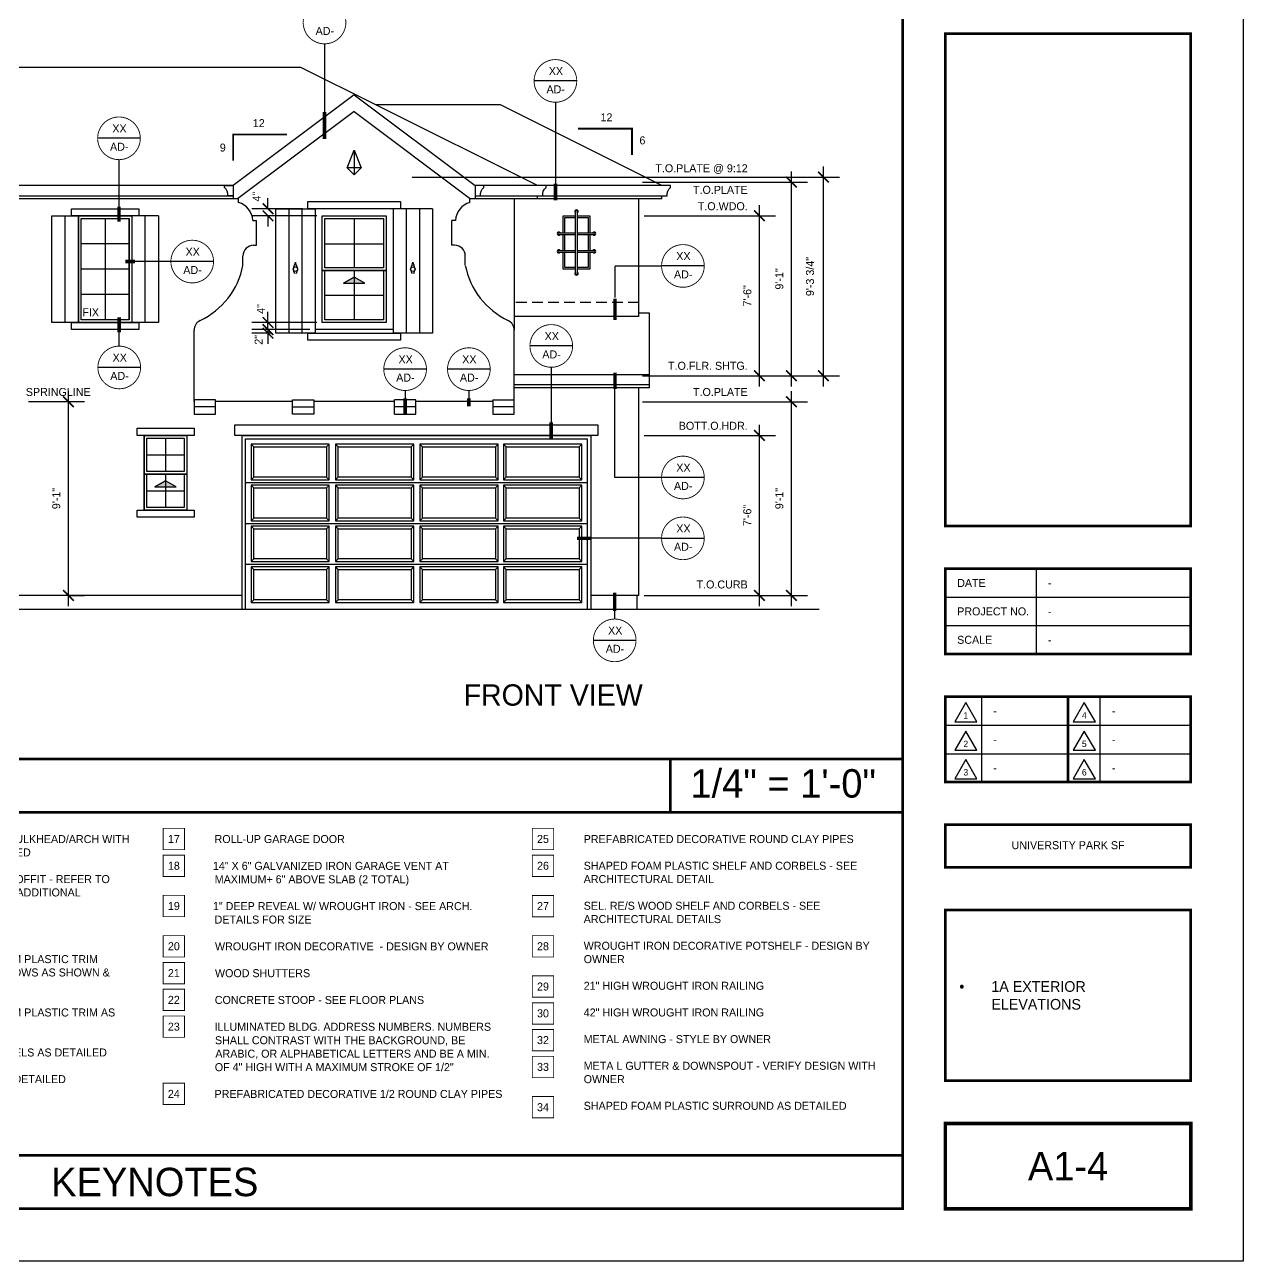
# Model space of a CAD drawing. Extents: x -1728 to 0, y -1152 to 0.
# Drawn here: x -685 to 0, y -1152 to -457 of the extents above; entities that cross this region are included whole.
import ezdxf
from ezdxf.enums import TextEntityAlignment as Align

# ---------------------------------------------------------------- set-up
doc = ezdxf.new("R2010")
doc.units = 0
doc.header["$LTSCALE"] = 48
doc.header["$MEASUREMENT"] = 0
doc.header["$PDMODE"] = 3
doc.header["$PDSIZE"] = -2
doc.linetypes.add('HIDDEN2', pattern=[0.1875, 0.125, -0.0625])
doc.layers.get('0').update_dxf_attribs({"linetype": 'CONTINUOUS'})
doc.layers.get('DEFPOINTS').update_dxf_attribs({"linetype": 'CONTINUOUS'})
for name, color, linetype in [('1EL-1', 1, 'CONTINUOUS'), ('1EL-3', 3, 'CONTINUOUS'), ('1EL-7', 7, 'CONTINUOUS'), ('A-DIMS', 3, 'CONTINUOUS'), ('A-ELEVATION', 7, 'CONTINUOUS'), ('A-EXT ELEV', 7, 'CONTINUOUS'), ('A-EXT ELEV CORBELS', 3, 'CONTINUOUS'), ('A-EXT ELEV DR-WDO', 240, 'CONTINUOUS'), ('A-EXT ELEV SHUTTERS', 42, 'CONTINUOUS'), ('A-EXT ELEV TRIM', 42, 'CONTINUOUS'), ('A-SYM-TEXT', 3, 'CONTINUOUS'), ('A-SYMTEXT', 2, 'CONTINUOUS'), ('A-TEXT', 3, 'CONTINUOUS'), ('TB-text', 3, 'CONTINUOUS')]:
    doc.layers.add(name, color=color, linetype=linetype)
doc.layers.add('24X36TB', color=7, linetype='CONTINUOUS', lineweight=30)
doc.styles.get("Standard").update_dxf_attribs({"font": 'ERASMD.TTF', "height": 4.5})
doc.dimstyles.new('ARCHITECTURE', dxfattribs={"dimscale": 48, "dimtxt": 0.18, "dimasz": 0.125, "dimexe": 0.1875, "dimexo": 0.0625, "dimgap": 0.09375, "dimtad": 1, "dimdec": 4, "dimzin": 3, "dimdsep": 46, "dimlunit": 4, "dimtxsty": 'Standard', "dimblk1": 'ARCHTICK', "dimblk2": 'ARCHTICK', "dimsah": 1, "dimcen": 0.09375, "dimdle": 0.125, "dimclrd": 1, "dimclre": 1, "dimclrt": 3, "dimadec": 0, "dimazin": 0, "dimtfac": 1, "dimtdec": 4, "dimtofl": 0, "dimtmove": 2, "dimatfit": 3, "dimldrblk": 'ARCHTICK', "dimfxl": 1, "dimfrac": 2, "dimtolj": 1, "dimtzin": 0, "dimarcsym": 0})

# ---------------------------------------------------------------- blocks, each defined once
blk = doc.blocks.new('01PSRV01')
at = {"color": 0, "linetype": 'ByBlock'}
blk.add_lwpolyline([(0, 0.5), (-0.433, -0.25), (0.433, -0.25)], close=True, dxfattribs=at)
blk.add_attdef('NUMBER', text='', height=0.25, dxfattribs=at).set_placement((0, 0), align=Align.MIDDLE)
blk = doc.blocks.new('A$C06A91398')
at = {"layer": '24X36TB'}
for p, q in [((495.62, 322.64), (495.62, 274.64)), ((444.62, 306.64), (582.62, 306.64)), ((444.62, 290.64), (582.62, 290.64)), ((444.62, 274.64), (582.62, 274.64)), ((464.92, 250.64), (464.92, 202.64)), ((531.53, 250.64), (531.53, 202.64)), ((444.62, 234.64), (582.62, 234.64)), ((444.62, 218.64), (582.62, 218.64))]:
    blk.add_line(p, q, dxfattribs=at)
blk.add_lwpolyline([(-1115.88, 1085.14), (612.12, 1085.14), (612.12, -66.86), (-1115.88, -66.86)], close=True, dxfattribs=at)
for points, const_width in [([(420.62, -37.36), (420.62, 1055.64), (-1055.88, 1055.64), (-1055.88, -37.36)], 1.5), ([(444.62, 346.64), (444.62, 623.52), (582.62, 623.52), (582.62, 346.64)], 1.5), ([(444.62, 274.64), (444.62, 322.64), (582.62, 322.64), (582.62, 274.64)], 1.5), ([(444.62, 202.64), (444.62, 250.64), (582.62, 250.64), (582.62, 202.64)], 1.5), ([(444.62, 178.64), (582.62, 178.64), (582.62, 154.64), (444.62, 154.64)], 1.5), ([(444.62, 34.64), (444.62, 130.64), (582.62, 130.64), (582.62, 34.64)], 1.5), ([(444.62, 10.64), (582.62, 10.64), (582.62, -37.36), (444.62, -37.36)], 2)]:
    blk.add_lwpolyline(points, close=True, dxfattribs=dict(at, const_width=const_width))
at = {"layer": '24X36TB', "const_width": 1.5}
blk.add_lwpolyline([(513.62, 250.64), (513.62, 202.64)], dxfattribs=at)
at = {"layer": 'TB-text', "xscale": 14.40000000000146, "yscale": 14.39999999999418, "zscale": 14.4}
for p, values in [((456.11, 240.17), {'NUMBER': '1'}), ((522.72, 240.17), {'NUMBER': '4'}), ((456.11, 224.17), {'NUMBER': '2'}), ((522.72, 224.17), {'NUMBER': '5'}), ((456.11, 208.17), {'NUMBER': '3'}), ((522.72, 208.17), {'NUMBER': '6'})]:
    blk.add_blockref('01PSRV01', p, dxfattribs=at).add_auto_attribs(values)
at = {"layer": 'TB-text', "char_height": 4.5, "width": 51, "attachment_point": 4}
for s, insert in [('{\\fEras Medium ITC|b0|i0|c0|p34;DATE}', (451.26, 314.64)), ('{\\fEras Medium ITC|b0|i0|c0|p34;PROJECT NO.}', (451.26, 298.64)), ('{\\fEras Medium ITC|b0|i0|c0|p34;SCALE}', (451.26, 282.64))]:
    blk.add_mtext(s, dxfattribs=dict(at, insert=insert))
blk = doc.blocks.new('A$C4E281F30')
at = {"layer": 'A-EXT ELEV DR-WDO'}
for p, q in [((-191, -5), (-191, -25)), ((-147, -5), (-191, -5)), ((-191, -5), (-189.5, -6.5)), ((-189.5, -6.5), (-148.5, -6.5)), ((-189.5, -23.5), (-189.5, -6.5)), ((-147, -5), (-148.5, -6.5)), ((-148.5, -6.5), (-148.5, -23.5)), ((-147, -25), (-147, -5)), ((-143.5, -5), (-143.5, -25)), ((-99.5, -5), (-143.5, -5)), ((-143.5, -5), (-142, -6.5)), ((-142, -6.5), (-101, -6.5)), ((-142, -23.5), (-142, -6.5)), ((-99.5, -5), (-101, -6.5)), ((-101, -6.5), (-101, -23.5)), ((-99.5, -25), (-99.5, -5)), ((-96, -5), (-96, -25)), ((-52, -5), (-96, -5)), ((-96, -5), (-94.5, -6.5)), ((-94.5, -6.5), (-53.5, -6.5)), ((-94.5, -23.5), (-94.5, -6.5)), ((-52, -5), (-53.5, -6.5)), ((-53.5, -6.5), (-53.5, -23.5)), ((-52, -25), (-52, -5)), ((-49, -5), (-49, -25)), ((-5, -5), (-49, -5)), ((-49, -5), (-47.5, -6.5)), ((-47.5, -6.5), (-6.5, -6.5)), ((-47.5, -23.5), (-47.5, -6.5)), ((-5, -5), (-6.5, -6.5)), ((-6.5, -6.5), (-6.5, -23.5)), ((-5, -25), (-5, -5)), ((-194, -26.5), (-5, -26.5)), ((-191, -25), (-189.5, -23.5)), ((-191, -25), (-147, -25)), ((-148.5, -23.5), (-189.5, -23.5)), ((-147, -25), (-148.5, -23.5)), ((-143.5, -25), (-142, -23.5)), ((-143.5, -25), (-99.5, -25)), ((-101, -23.5), (-142, -23.5)), ((-99.5, -25), (-101, -23.5)), ((-96, -25), (-94.5, -23.5)), ((-96, -25), (-52, -25)), ((-53.5, -23.5), (-94.5, -23.5)), ((-52, -25), (-53.5, -23.5)), ((-49, -25), (-47.5, -23.5)), ((-49, -25), (-5, -25)), ((-6.5, -23.5), (-47.5, -23.5)), ((-5, -25), (-6.5, -23.5)), ((-5, -26.5), (-2, -26.5)), ((-191, -28), (-191, -48)), ((-147, -28), (-191, -28)), ((-191, -28), (-189.5, -29.5)), ((-189.5, -29.5), (-148.5, -29.5)), ((-189.5, -46.5), (-189.5, -29.5)), ((-147, -28), (-148.5, -29.5)), ((-148.5, -29.5), (-148.5, -46.5)), ((-147, -48), (-147, -28)), ((-143.5, -28), (-143.5, -48)), ((-99.5, -28), (-143.5, -28)), ((-143.5, -28), (-142, -29.5)), ((-142, -29.5), (-101, -29.5)), ((-142, -46.5), (-142, -29.5)), ((-99.5, -28), (-101, -29.5)), ((-101, -29.5), (-101, -46.5)), ((-99.5, -48), (-99.5, -28)), ((-96, -28), (-96, -48)), ((-52, -28), (-96, -28)), ((-96, -28), (-94.5, -29.5)), ((-94.5, -29.5), (-53.5, -29.5)), ((-94.5, -46.5), (-94.5, -29.5)), ((-52, -28), (-53.5, -29.5)), ((-53.5, -29.5), (-53.5, -46.5)), ((-52, -48), (-52, -28)), ((-49, -28), (-49, -48)), ((-5, -28), (-49, -28)), ((-49, -28), (-47.5, -29.5)), ((-47.5, -29.5), (-6.5, -29.5)), ((-47.5, -46.5), (-47.5, -29.5)), ((-5, -28), (-6.5, -29.5)), ((-6.5, -29.5), (-6.5, -46.5)), ((-5, -48), (-5, -28)), ((-191, -48), (-189.5, -46.5)), ((-191, -48), (-147, -48)), ((-148.5, -46.5), (-189.5, -46.5)), ((-147, -48), (-148.5, -46.5)), ((-143.5, -48), (-142, -46.5)), ((-143.5, -48), (-99.5, -48)), ((-101, -46.5), (-142, -46.5)), ((-99.5, -48), (-101, -46.5)), ((-96, -48), (-94.5, -46.5)), ((-96, -48), (-52, -48)), ((-53.5, -46.5), (-94.5, -46.5)), ((-52, -48), (-53.5, -46.5)), ((-49, -48), (-47.5, -46.5)), ((-49, -48), (-5, -48)), ((-6.5, -46.5), (-47.5, -46.5)), ((-5, -48), (-6.5, -46.5)), ((-194, -49.5), (-5, -49.5)), ((-191, -51), (-191, -71)), ((-147, -51), (-191, -51)), ((-191, -51), (-189.5, -52.5)), ((-189.5, -52.5), (-148.5, -52.5)), ((-189.5, -69.5), (-189.5, -52.5)), ((-147, -51), (-148.5, -52.5)), ((-148.5, -52.5), (-148.5, -69.5)), ((-147, -71), (-147, -51)), ((-143.5, -51), (-143.5, -71)), ((-99.5, -51), (-143.5, -51)), ((-143.5, -51), (-142, -52.5)), ((-142, -52.5), (-101, -52.5)), ((-142, -69.5), (-142, -52.5)), ((-99.5, -51), (-101, -52.5)), ((-101, -52.5), (-101, -69.5)), ((-99.5, -71), (-99.5, -51)), ((-96, -51), (-96, -71)), ((-52, -51), (-96, -51)), ((-96, -51), (-94.5, -52.5)), ((-94.5, -52.5), (-53.5, -52.5)), ((-94.5, -69.5), (-94.5, -52.5)), ((-52, -51), (-53.5, -52.5)), ((-53.5, -52.5), (-53.5, -69.5)), ((-52, -71), (-52, -51)), ((-49, -51), (-49, -71)), ((-5, -51), (-49, -51)), ((-49, -51), (-47.5, -52.5)), ((-47.5, -52.5), (-6.5, -52.5)), ((-47.5, -69.5), (-47.5, -52.5)), ((-5, -51), (-6.5, -52.5)), ((-6.5, -52.5), (-6.5, -69.5)), ((-5, -49.5), (-2, -49.5)), ((-5, -71), (-5, -51)), ((-191, -71), (-189.5, -69.5)), ((-148.5, -69.5), (-189.5, -69.5)), ((-147, -71), (-148.5, -69.5)), ((-143.5, -71), (-142, -69.5)), ((-101, -69.5), (-142, -69.5)), ((-99.5, -71), (-101, -69.5)), ((-96, -71), (-94.5, -69.5)), ((-53.5, -69.5), (-94.5, -69.5)), ((-52, -71), (-53.5, -69.5)), ((-49, -71), (-47.5, -69.5)), ((-6.5, -69.5), (-47.5, -69.5)), ((-5, -71), (-6.5, -69.5)), ((-194, -72.5), (-5, -72.5)), ((-191, -71), (-147, -71)), ((-191, -74), (-191, -94)), ((-147, -74), (-191, -74)), ((-191, -74), (-189.5, -75.5)), ((-189.5, -75.5), (-148.5, -75.5)), ((-189.5, -92.5), (-189.5, -75.5)), ((-147, -74), (-148.5, -75.5)), ((-148.5, -75.5), (-148.5, -92.5)), ((-147, -94), (-147, -74)), ((-143.5, -71), (-99.5, -71)), ((-143.5, -74), (-143.5, -94)), ((-99.5, -74), (-143.5, -74)), ((-143.5, -74), (-142, -75.5)), ((-142, -75.5), (-101, -75.5)), ((-142, -92.5), (-142, -75.5)), ((-99.5, -74), (-101, -75.5)), ((-101, -75.5), (-101, -92.5)), ((-99.5, -94), (-99.5, -74)), ((-96, -71), (-52, -71)), ((-96, -74), (-96, -94)), ((-52, -74), (-96, -74)), ((-96, -74), (-94.5, -75.5)), ((-94.5, -75.5), (-53.5, -75.5)), ((-94.5, -92.5), (-94.5, -75.5)), ((-52, -74), (-53.5, -75.5)), ((-53.5, -75.5), (-53.5, -92.5)), ((-52, -94), (-52, -74)), ((-49, -71), (-5, -71)), ((-49, -74), (-49, -94)), ((-5, -74), (-49, -74)), ((-49, -74), (-47.5, -75.5)), ((-49, -74), (-49, -94)), ((-5, -74), (-49, -74)), ((-49, -74), (-47.5, -75.5)), ((-47.5, -75.5), (-6.5, -75.5)), ((-47.5, -92.5), (-47.5, -75.5)), ((-47.5, -75.5), (-6.5, -75.5)), ((-47.5, -92.5), (-47.5, -75.5)), ((-5, -74), (-6.5, -75.5)), ((-5, -74), (-6.5, -75.5)), ((-6.5, -75.5), (-6.5, -92.5)), ((-6.5, -75.5), (-6.5, -92.5)), ((-5, -72.5), (-2, -72.5)), ((-5, -94), (-5, -74)), ((-5, -94), (-5, -74)), ((-191, -94), (-189.5, -92.5)), ((-191, -94), (-147, -94)), ((-148.5, -92.5), (-189.5, -92.5)), ((-147, -94), (-148.5, -92.5)), ((-143.5, -94), (-142, -92.5)), ((-143.5, -94), (-99.5, -94)), ((-101, -92.5), (-142, -92.5)), ((-99.5, -94), (-101, -92.5)), ((-96, -94), (-94.5, -92.5)), ((-96, -94), (-52, -94)), ((-53.5, -92.5), (-94.5, -92.5)), ((-52, -94), (-53.5, -92.5)), ((-49, -94), (-47.5, -92.5)), ((-49, -94), (-47.5, -92.5)), ((-49, -94), (-5, -94)), ((-49, -94), (-5, -94)), ((-6.5, -92.5), (-47.5, -92.5)), ((-6.5, -92.5), (-47.5, -92.5)), ((-5, -94), (-6.5, -92.5)), ((-5, -94), (-6.5, -92.5))]:
    blk.add_line(p, q, dxfattribs=at)
blk.add_lwpolyline([(-196, -98), (-196, 0), (0, 0), (0, -98)], dxfattribs=at)
blk.add_lwpolyline([(-194, -2), (-2, -2), (-2, -98), (-194, -98)], close=True, dxfattribs=at)
blk = doc.blocks.new('_ARCHTICK')
at = {"color": 0, "linetype": 'ByBlock', "const_width": 0.15}
blk.add_lwpolyline([(-0.5, -0.5), (0.5, 0.5)], dxfattribs=at)
blk = doc.blocks.new('*D12')
at = {"layer": 'A-DIMS', "color": 1, "lineweight": -2, "transparency": 16777216}
for p, q in [((-254.05, -783.5), (-254.05, -662.53)), ((-337.8, -668.53), (-245.05, -668.53)), ((-336.92, -777.5), (-245.05, -777.5))]:
    blk.add_line(p, q, dxfattribs=at)
at = {"layer": 'DEFPOINTS', "color": 0, "transparency": 16777216}
for p in [(-340.8, -668.53), (-254.05, -668.53), (-339.92, -777.5)]:
    blk.add_point(p, dxfattribs=at)
at = {"layer": 'A-DIMS', "color": 1, "lineweight": -2, "transparency": 16777216, "xscale": 6, "yscale": 6, "zscale": 6}
for p, rotation in [((-254.05, -668.53), 90), ((-254.05, -777.5), 270)]:
    blk.add_blockref('_ARCHTICK', p, dxfattribs=dict(at, rotation=rotation))
at = {"layer": 'A-DIMS', "color": 3, "transparency": 16777216, "insert": (-260.84, -723.02), "char_height": 4.5, "attachment_point": 5, "rotation": 90}
blk.add_mtext('\\A1;9\'-1"', dxfattribs=at)
blk = doc.blocks.new('*D13')
at = {"layer": 'A-DIMS', "color": 1, "lineweight": -2, "transparency": 16777216}
for p, q in [((-254.05, -660), (-254.05, -539)), ((-337.8, -545), (-245.05, -545)), ((-337.8, -654), (-245.05, -654))]:
    blk.add_line(p, q, dxfattribs=at)
at = {"layer": 'DEFPOINTS', "color": 0, "transparency": 16777216}
for p in [(-340.8, -545), (-254.05, -545), (-340.8, -654)]:
    blk.add_point(p, dxfattribs=at)
at = {"layer": 'A-DIMS', "color": 1, "lineweight": -2, "transparency": 16777216, "xscale": 6, "yscale": 6, "zscale": 6}
for p, rotation in [((-254.05, -545), 90), ((-254.05, -654), 270)]:
    blk.add_blockref('_ARCHTICK', p, dxfattribs=dict(at, rotation=rotation))
at = {"layer": 'A-DIMS', "color": 3, "transparency": 16777216, "insert": (-260.84, -599.5), "char_height": 4.5, "attachment_point": 5, "rotation": 90}
blk.add_mtext('\\A1;9\'-1"', dxfattribs=at)
blk = doc.blocks.new('*D14')
at = {"layer": 'A-DIMS', "color": 1, "lineweight": -2, "transparency": 16777216}
for p, q in [((-272.05, -783.5), (-272.05, -681.5)), ((-336.92, -687.5), (-263.05, -687.5)), ((-336.92, -777.5), (-263.05, -777.5))]:
    blk.add_line(p, q, dxfattribs=at)
at = {"layer": 'DEFPOINTS', "color": 0, "transparency": 16777216}
for p in [(-339.92, -687.5), (-272.05, -687.5), (-339.92, -777.5)]:
    blk.add_point(p, dxfattribs=at)
at = {"layer": 'A-DIMS', "color": 1, "lineweight": -2, "transparency": 16777216, "xscale": 6, "yscale": 6, "zscale": 6}
for p, rotation in [((-272.05, -687.5), 90), ((-272.05, -777.5), 270)]:
    blk.add_blockref('_ARCHTICK', p, dxfattribs=dict(at, rotation=rotation))
at = {"layer": 'A-DIMS', "color": 3, "transparency": 16777216, "insert": (-278.84, -732.5), "char_height": 4.5, "attachment_point": 5, "rotation": 90}
blk.add_mtext('\\A1;7\'-6"', dxfattribs=at)
blk = doc.blocks.new('*D15')
at = {"layer": 'A-DIMS', "color": 1, "lineweight": -2, "transparency": 16777216}
for p, q in [((-272.05, -660), (-272.05, -558)), ((-336.92, -564), (-263.05, -564)), ((-336.92, -654), (-263.05, -654))]:
    blk.add_line(p, q, dxfattribs=at)
at = {"layer": 'DEFPOINTS', "color": 0, "transparency": 16777216}
for p in [(-339.92, -564), (-272.05, -564), (-339.92, -654)]:
    blk.add_point(p, dxfattribs=at)
at = {"layer": 'A-DIMS', "color": 1, "lineweight": -2, "transparency": 16777216, "xscale": 6, "yscale": 6, "zscale": 6}
for p, rotation in [((-272.05, -564), 90), ((-272.05, -654), 270)]:
    blk.add_blockref('_ARCHTICK', p, dxfattribs=dict(at, rotation=rotation))
at = {"layer": 'A-DIMS', "color": 3, "transparency": 16777216, "insert": (-278.84, -609), "char_height": 4.5, "attachment_point": 5, "rotation": 90}
blk.add_mtext('\\A1;7\'-6"', dxfattribs=at)
blk = doc.blocks.new('*D16')
at = {"layer": 'A-DIMS', "color": 1, "lineweight": -2, "transparency": 16777216}
for p, q in [((-467.27, -542.25), (-227.05, -542.25)), ((-236.05, -660), (-236.05, -536.25)), ((-319.8, -654), (-227.05, -654))]:
    blk.add_line(p, q, dxfattribs=at)
at = {"layer": 'DEFPOINTS', "color": 0, "transparency": 16777216}
for p in [(-470.27, -542.25), (-236.05, -542.25), (-322.8, -654)]:
    blk.add_point(p, dxfattribs=at)
at = {"layer": 'A-DIMS', "color": 1, "lineweight": -2, "transparency": 16777216, "xscale": 6, "yscale": 6, "zscale": 6}
for p, rotation in [((-236.05, -542.25), 90), ((-236.05, -654), 270)]:
    blk.add_blockref('_ARCHTICK', p, dxfattribs=dict(at, rotation=rotation))
at = {"layer": 'A-DIMS', "color": 3, "transparency": 16777216, "insert": (-243.58, -598.13), "char_height": 4.5, "attachment_point": 5, "rotation": 90}
blk.add_mtext('\\A1;9\'-3 3/4"', dxfattribs=at)
blk = doc.blocks.new('*D32')
at = {"layer": 'A-DIMS', "color": 1, "lineweight": -2, "transparency": 16777216}
for p, q in [((-660.6, -783.5), (-660.6, -662.5)), ((-683.03, -668.5), (-651.6, -668.5)), ((-659.64, -777.5), (-651.6, -777.5))]:
    blk.add_line(p, q, dxfattribs=at)
at = {"layer": 'DEFPOINTS', "color": 0, "transparency": 16777216}
for p in [(-686.03, -668.5), (-660.6, -668.5), (-662.64, -777.5)]:
    blk.add_point(p, dxfattribs=at)
at = {"layer": 'A-DIMS', "color": 1, "lineweight": -2, "transparency": 16777216, "xscale": 6, "yscale": 6, "zscale": 6}
for p, rotation in [((-660.6, -668.5), 90), ((-660.6, -777.5), 270)]:
    blk.add_blockref('_ARCHTICK', p, dxfattribs=dict(at, rotation=rotation))
at = {"layer": 'A-DIMS', "color": 3, "transparency": 16777216, "insert": (-667.39, -723), "char_height": 4.5, "attachment_point": 5, "rotation": 90}
blk.add_mtext('\\A1;9\'-1"', dxfattribs=at)
blk = doc.blocks.new('*D33')
at = {"layer": 'A-DIMS', "color": 1, "lineweight": -2, "transparency": 16777216}
for p, q in [((-548.37, -560), (-548.37, -554)), ((-528.92, -560), (-557.37, -560)), ((-520.92, -564), (-557.37, -564)), ((-548.37, -564), (-548.37, -570))]:
    blk.add_line(p, q, dxfattribs=at)
at = {"layer": 'DEFPOINTS', "color": 0, "transparency": 16777216}
for p in [(-525.92, -560), (-548.37, -564), (-517.92, -564)]:
    blk.add_point(p, dxfattribs=at)
at = {"layer": 'A-DIMS', "color": 1, "lineweight": -2, "transparency": 16777216, "xscale": 6, "yscale": 6, "zscale": 6}
for p, rotation in [((-548.37, -560), 270), ((-548.37, -564), 90)]:
    blk.add_blockref('_ARCHTICK', p, dxfattribs=dict(at, rotation=rotation))
at = {"layer": 'A-DIMS', "color": 3, "transparency": 16777216, "insert": (-554.8, -553.2), "char_height": 4.5, "attachment_point": 5, "rotation": 90}
blk.add_mtext('\\A1;4"', dxfattribs=at)
blk = doc.blocks.new('*D34')
at = {"layer": 'A-DIMS', "color": 1, "lineweight": -2, "transparency": 16777216}
for p, q in [((-548.37, -624), (-548.37, -618)), ((-520.92, -624), (-557.37, -624)), ((-524.92, -628), (-557.37, -628)), ((-548.37, -628), (-548.37, -634))]:
    blk.add_line(p, q, dxfattribs=at)
at = {"layer": 'DEFPOINTS', "color": 0, "transparency": 16777216}
for p in [(-517.92, -624), (-548.37, -628), (-521.92, -628)]:
    blk.add_point(p, dxfattribs=at)
at = {"layer": 'A-DIMS', "color": 1, "lineweight": -2, "transparency": 16777216, "xscale": 6, "yscale": 6, "zscale": 6}
for p, rotation in [((-548.37, -624), 270), ((-548.37, -628), 90)]:
    blk.add_blockref('_ARCHTICK', p, dxfattribs=dict(at, rotation=rotation))
at = {"layer": 'A-DIMS', "color": 3, "transparency": 16777216, "insert": (-552.36, -616.39), "char_height": 4.5, "attachment_point": 5, "rotation": 90}
blk.add_mtext('\\A1;4"', dxfattribs=at)
blk = doc.blocks.new('*D35')
at = {"layer": 'A-DIMS', "color": 1, "lineweight": -2, "transparency": 16777216}
for p, q in [((-548.37, -628), (-548.37, -622)), ((-524.92, -628), (-557.37, -628)), ((-546.92, -630), (-557.37, -630)), ((-548.37, -630), (-548.37, -636))]:
    blk.add_line(p, q, dxfattribs=at)
at = {"layer": 'DEFPOINTS', "color": 0, "transparency": 16777216}
for p in [(-548.37, -630), (-543.92, -630), (-521.92, -628)]:
    blk.add_point(p, dxfattribs=at)
at = {"layer": 'A-DIMS', "color": 1, "lineweight": -2, "transparency": 16777216, "xscale": 6, "yscale": 6, "zscale": 6}
for p, rotation in [((-548.37, -628), 270), ((-548.37, -630), 90)]:
    blk.add_blockref('_ARCHTICK', p, dxfattribs=dict(at, rotation=rotation))
at = {"layer": 'A-DIMS', "color": 3, "transparency": 16777216, "insert": (-553.63, -633.76), "char_height": 4.5, "attachment_point": 5, "rotation": 90}
blk.add_mtext('\\A1;2"', dxfattribs=at)
blk = doc.blocks.new('window_direction')
at = {"layer": 'A-SYMTEXT'}
blk.add_hatch(color=256, dxfattribs=at).paths.add_polyline_path([(6, 0), (0, 3.32), (-6, 0)])
at = {"layer": 'A-SYMTEXT', "color": 7}
blk.add_line((-6, 0), (0, 3.32), dxfattribs=at)
at = {"layer": 'A-SYMTEXT'}
blk.add_lwpolyline([(0, 3.32), (-6, 0), (6, 0)], close=True, dxfattribs=at)

msp = doc.modelspace()

# ---------------------------------------------------------------- linework, layer by layer
at = {"layer": '1EL-1'}
for p, q in [((-382.42126, -573.5), (-382.42126, -564)), ((-382.42126, -564), (-375.42126, -564)), ((-381.42126, -573.5), (-381.42126, -565)), ((-381.42126, -565), (-375.42126, -565)), ((-374.42126, -564), (-367.42126, -564)), ((-374.42126, -565), (-368.42126, -565)), ((-368.42126, -565), (-368.42126, -573.5)), ((-367.42126, -564), (-367.42126, -573.5)), ((-382.42126, -583.5), (-382.42126, -574.5)), ((-381.42126, -583.5), (-381.42126, -574.5)), ((-368.42126, -574.5), (-368.42126, -583.5)), ((-367.42126, -574.5), (-367.42126, -583.5)), ((-382.42126, -594), (-382.42126, -584.5)), ((-381.42126, -593), (-381.42126, -584.5)), ((-368.42126, -584.5), (-368.42126, -593)), ((-367.42126, -584.5), (-367.42126, -594)), ((-375.42126, -594), (-382.42126, -594)), ((-375.42126, -593), (-381.42126, -593)), ((-368.42126, -593), (-374.42126, -593)), ((-367.42126, -594), (-374.42126, -594))]:
    msp.add_line(p, q, dxfattribs=at)
for centre, start, end in [((-374.92126, -561.5), 302.59536154, 237.40463846), ((-384.92126, -574), 32.59536154, 327.40463846), ((-364.92126, -574), 212.59536154, 147.40463846), ((-384.92126, -584), 32.59536154, 327.40463846), ((-364.92126, -584), 212.59536154, 147.40463846), ((-374.92126, -596.5), 122.59536154, 57.40463846)]:
    msp.add_arc(centre, 0.92816, start, end, dxfattribs=at)
at = {"layer": '1EL-3'}
for p, q in [((-375.42126, -596.5), (-375.42126, -561.5)), ((-374.42126, -596.5), (-374.42126, -561.5)), ((-626.43093, -622.5), (-626.43093, -565.5)), ((-384.92126, -573.5), (-375.42126, -573.5)), ((-384.92126, -574.5), (-375.42126, -574.5)), ((-374.42126, -573.5), (-364.92126, -573.5)), ((-374.42126, -574.5), (-364.92126, -574.5)), ((-384.92126, -583.5), (-375.42126, -583.5)), ((-374.42126, -583.5), (-364.92126, -583.5)), ((-384.92126, -584.5), (-375.42126, -584.5)), ((-374.42126, -584.5), (-364.92126, -584.5))]:
    msp.add_line(p, q, dxfattribs=at)
for centre, start, end in [((-374.92126, -561.5), 0, 180), ((-384.92126, -574), 90, 270), ((-364.92126, -574), 270, 90), ((-384.92126, -584), 90, 270), ((-364.92126, -584), 270, 90), ((-374.92126, -596.5), 180, 0)]:
    msp.add_arc(centre, 0.5, start, end, dxfattribs=at)
at = {"layer": '1EL-7'}
for p, q in [((-564.92144, -556.52786), (-564.92144, -554.15286)), ((-434.92108, -556.52786), (-434.92108, -554.15286)), ((-556.92144, -566.52786), (-554.92133, -566.52786)), ((-554.92131, -580.51683), (-554.92131, -566.52786)), ((-444.92108, -580.51683), (-444.92119, -566.52786)), ((-442.92108, -566.52786), (-444.92119, -566.52786)), ((-556.42985, -580.51683), (-554.92131, -580.51683)), ((-443.41254, -580.51683), (-444.92108, -580.51683)), ((-562.42985, -591.89913), (-562.42985, -586.60861)), ((-437.41254, -591.80735), (-437.41254, -586.51683)), ((-589.92126, -668.5), (-589.92126, -628.32789)), ((-409.92113, -668.4995), (-409.92139, -626.4995)), ((-534.58789, -668.5), (-577.92126, -668.5)), ((-477.25451, -668.5), (-522.58789, -668.5)), ((-421.92114, -668.5), (-465.25451, -668.5))]:
    msp.add_line(p, q, dxfattribs=at)
for points in [[(-567.92144, -552.7588), (-570.92144, -552.7588, 0.256877768), (-572.87801, -547.9893), (-572.87518, -547.02786), (-567.92144, -547.02786)], [(-431.92108, -552.7588), (-428.92108, -552.7588, -0.256877768), (-426.96452, -547.9893), (-426.96734, -547.02786), (-431.92108, -547.02786)], [(-396.92126, -552.7588), (-393.92126, -552.7588, -0.256877768), (-391.9647, -547.9893), (-391.96752, -547.02786), (-396.92126, -547.02786)], [(-326.92126, -552.7588), (-323.92126, -552.7588, -0.256877768), (-321.9647, -547.9893), (-321.96752, -547.02786), (-326.92126, -547.02786)]]:
    msp.add_lwpolyline(points, format="xyb", dxfattribs=at)
for centre, radius, start, end in [((-567.9705, -567.16711), 11.06753, 3.31116534, 74.00845117), ((-431.87202, -567.16711), 11.06753, 105.99154883, 176.68883466), ((-556.42985, -586.51683), 6, 90, 180), ((-443.41254, -586.51683), 6, 0, 90), ((-605.35922, -583.4253), 43.7577, 295.5213281, 348.83392775), ((-394.48317, -583.4253), 43.7577, 191.16607225, 244.4786719), ((-583.92126, -628.32789), 6, 115.5213281, 180), ((-415.92113, -628.32789), 6, 0, 64.4786719)]:
    msp.add_arc(centre, radius, start, end, dxfattribs=at)
at = {"layer": '24X36TB', "const_width": 1.5}
for points in [[(-1668, -869.5), (-1074, -869.5), (-191.5, -869.5)], [(-322.20815, -899.5), (-322.20815, -869.5)], [(-1668, -899.5), (-1074, -899.5), (-191.5, -899.5)], [(-1668, -1092.5), (-1074, -1092.5), (-191.5, -1092.5)]]:
    msp.add_lwpolyline(points, dxfattribs=at)
at = {"layer": 'A-ELEVATION', "linetype": 'HIDDEN2'}
msp.add_line((-339.92126, -612.67544), (-409.92126, -612.67544), dxfattribs=at)
at = {"layer": 'A-EXT ELEV'}
for p, q in [((-529.92126, -480.52786), (-806.42126, -480.52786)), ((-487.67126, -501.65286), (-529.92126, -480.52786)), ((-499.92126, -496.02773), (-567.92144, -547.02786)), ((-499.92126, -496.02773), (-431.92108, -547.02786)), ((-499.92126, -505.40273), (-565.42144, -554.52786)), ((-499.92126, -505.40273), (-434.42108, -554.52786)), ((-396.92126, -547.02786), (-487.67126, -501.65286)), ((-417.67126, -501.65286), (-487.67126, -501.65286)), ((-326.92126, -547.02786), (-417.67126, -501.65286)), ((-567.92144, -547.02786), (-1059.875, -547.02786)), ((-567.92144, -547.02786), (-567.92144, -554.52786)), ((-326.92126, -547.02786), (-431.92108, -547.02786)), ((-431.92108, -547.02786), (-431.92108, -554.52786)), ((-1054.92126, -552.7588), (-567.92144, -552.7588)), ((-565.42144, -554.52786), (-1054.92126, -554.52786)), ((-326.92126, -554.52786), (-434.42108, -554.52786)), ((-431.92108, -552.7588), (-326.92126, -552.7588)), ((-409.92126, -554.52786), (-409.92126, -628.28788)), ((-409.92126, -554.52786), (-409.92126, -628.28788)), ((-396.92126, -554.52786), (-396.92126, -552.7588)), ((-339.92126, -620.67544), (-339.92126, -554.52786)), ((-326.92126, -554.52786), (-326.92126, -552.7588)), ((-521.92126, -560), (-521.92126, -630)), ((-477.92126, -560), (-477.92126, -630)), ((-333.92126, -618.67544), (-339.92126, -618.67544)), ((-333.92126, -660.67544), (-333.92126, -618.67544)), ((-339.92126, -620.67544), (-409.92126, -620.67544)), ((-477.92126, -628), (-521.92126, -628)), ((-409.92123, -653.17544), (-333.92126, -653.17544)), ((-409.92119, -658.90638), (-333.92126, -658.90638)), ((-333.92126, -660.67544), (-409.92118, -660.67544)), ((-339.92126, -777.5), (-339.92126, -660.67544)), ((-562.92126, -777.5), (-1041.92126, -777.5)), ((-339.92126, -777.5), (-366.92126, -777.5)), ((-339.92126, -777.5), (-340.92126, -777.5)), ((-340.92126, -777.5), (-340.92126, -785.5)), ((-238.43373, -785.5), (-1127.5651, -785.5))]:
    msp.add_line(p, q, dxfattribs=at)
at = {"layer": 'A-EXT ELEV CORBELS'}
for p, q in [((-589.92126, -667.5), (-589.92126, -675.5)), ((-577.92126, -667.5), (-589.92126, -667.5)), ((-577.92126, -675.5), (-577.92126, -667.5)), ((-534.58789, -675.5), (-534.58789, -667.5)), ((-534.58789, -667.5), (-522.58789, -667.5)), ((-522.58789, -667.5), (-522.58789, -675.5)), ((-477.25451, -675.5), (-477.25451, -667.5)), ((-465.25451, -667.5), (-477.25451, -667.5)), ((-465.25451, -675.5), (-465.25451, -667.5)), ((-421.92114, -667.4995), (-409.92114, -667.4995)), ((-421.92114, -667.5), (-421.92114, -675.4995)), ((-409.92114, -675.4995), (-409.92114, -667.4995)), ((-577.92126, -671.5), (-589.92126, -671.5)), ((-534.58789, -671.5), (-522.58789, -671.5)), ((-465.25451, -671.5), (-477.25451, -671.5)), ((-409.92114, -671.4995), (-421.92114, -671.4995)), ((-589.92126, -675.5), (-577.92126, -675.5)), ((-522.58789, -675.5), (-534.58789, -675.5)), ((-477.25451, -675.5), (-465.25451, -675.5)), ((-421.92114, -675.4995), (-409.92114, -675.4995))]:
    msp.add_line(p, q, dxfattribs=at)
at = {"layer": 'A-EXT ELEV DR-WDO'}
for p, q in [((-639.93093, -565.5), (-639.93093, -622.5)), ((-499.92126, -565.5), (-499.92126, -593.25)), ((-626.43093, -579.75), (-653.43093, -579.75)), ((-516.42126, -579.7415), (-483.42126, -579.7415)), ((-626.43093, -594), (-653.43093, -594)), ((-481.92126, -594.75), (-517.92126, -594.75)), ((-499.92126, -594.75), (-499.92126, -622.5)), ((-626.43093, -608.25), (-653.43093, -608.25)), ((-516.42126, -608.625), (-483.42126, -608.625)), ((-605.92126, -689), (-605.92126, -707.75)), ((-616.42126, -698.375), (-595.42126, -698.375)), ((-593.92126, -709.25), (-617.92126, -709.25)), ((-605.92126, -709.25), (-605.92126, -728)), ((-616.42126, -718.625), (-595.42126, -718.625))]:
    msp.add_line(p, q, dxfattribs=at)
for points in [[(-654.93093, -564), (-624.93093, -564), (-624.93093, -624), (-654.93093, -624)], [(-653.43093, -565.5), (-626.43093, -565.5), (-626.43093, -622.5), (-653.43093, -622.5)], [(-517.92126, -564), (-481.92126, -564), (-481.92126, -594.75), (-517.92126, -594.75)], [(-517.92126, -564), (-481.92126, -564), (-481.92126, -624), (-517.92126, -624)], [(-516.42126, -565.5), (-483.42126, -565.5), (-483.42126, -593.25), (-516.42126, -593.25)], [(-517.92126, -594.75), (-481.92126, -594.75), (-481.92126, -624), (-517.92126, -624)], [(-516.42126, -594.75), (-483.42126, -594.75), (-483.42126, -622.5), (-516.42126, -622.5)], [(-617.92126, -687.5), (-593.92126, -687.5), (-593.92126, -709.25), (-617.92126, -709.25)], [(-617.92126, -687.5), (-593.92126, -687.5), (-593.92126, -729.5), (-617.92126, -729.5)], [(-616.42126, -689), (-595.42126, -689), (-595.42126, -707.75), (-616.42126, -707.75)], [(-617.92126, -709.25), (-593.92126, -709.25), (-593.92126, -729.5), (-617.92126, -729.5)], [(-616.42126, -709.25), (-595.42126, -709.25), (-595.42126, -728), (-616.42126, -728)]]:
    msp.add_lwpolyline(points, close=True, dxfattribs=at)
at = {"layer": 'A-EXT ELEV SHUTTERS'}
for p, q in [((-543.92131, -560), (-521.92131, -560)), ((-543.92131, -630), (-543.92131, -560)), ((-536.58798, -560), (-536.58798, -630)), ((-529.25464, -560), (-529.25464, -630)), ((-455.92131, -560), (-477.92131, -560)), ((-470.58798, -560), (-470.58798, -630)), ((-463.25464, -560), (-463.25464, -630)), ((-455.92131, -560), (-455.92131, -630)), ((-669.93093, -624), (-669.93093, -564)), ((-669.93093, -564), (-654.93093, -564)), ((-662.43093, -624), (-662.43093, -564)), ((-654.93093, -564), (-654.93093, -624)), ((-609.93093, -564), (-624.93093, -564)), ((-617.43093, -624), (-617.43093, -564)), ((-609.93093, -564), (-609.93093, -624)), ((-654.93093, -624), (-669.93093, -624)), ((-609.93093, -624), (-624.93093, -624)), ((-521.92131, -630), (-543.92131, -630)), ((-455.92131, -630), (-477.92131, -630)), ((-617.92126, -687.5), (-617.92126, -729.5)), ((-617.92126, -687.5), (-617.92126, -729.5))]:
    msp.add_line(p, q, dxfattribs=at)
for centre in [(-532.92131, -594), (-466.92131, -594)]:
    msp.add_circle(centre, 1.23444, dxfattribs=at)
for centre, radius, start, end in [((-535.37397, -590.10969), 2.45511, 323.81760469, 2.56081242), ((-530.46865, -590.10969), 2.45511, 177.43918758, 216.18239531), ((-469.37397, -590.10969), 2.45511, 323.81760469, 2.56081242), ((-464.46865, -590.10969), 2.45511, 177.43918758, 216.18239531), ((-528.78938, -594.416), 5.41749, 148.17347612, 175.59605416), ((-528.78938, -593.584), 5.41749, 184.40394584, 211.82652388), ((-537.05324, -594.416), 5.41749, 4.40394584, 31.82652388), ((-537.05324, -593.584), 5.41749, 328.17347612, 355.59605416), ((-462.78938, -594.416), 5.41749, 148.17347612, 175.59605416), ((-462.78938, -593.584), 5.41749, 184.40394584, 211.82652388), ((-471.05324, -594.416), 5.41749, 4.40394584, 31.82652388), ((-471.05324, -593.584), 5.41749, 328.17347612, 355.59605416)]:
    msp.add_arc(centre, radius, start, end, dxfattribs=at)
at = {"layer": 'A-EXT ELEV TRIM'}
for p, q in [((-499.92126, -526.99401), (-499.92126, -540.99401)), ((-495.92126, -536.99401), (-503.92126, -536.99401))]:
    msp.add_line(p, q, dxfattribs=at)
msp.add_lwpolyline([(-499.92126, -540.99401), (-503.92126, -536.99401), (-499.92126, -526.99401), (-495.92126, -536.99401), (-499.92126, -540.99401)], dxfattribs=at)
for points in [[(-525.92126, -556), (-473.92126, -556), (-473.92126, -560), (-525.92126, -560)], [(-658.93093, -560), (-620.93093, -560), (-620.93093, -564), (-658.93093, -564)], [(-658.93093, -624), (-620.93093, -624), (-620.93093, -628), (-658.93093, -628)], [(-525.92126, -630), (-473.92126, -630), (-473.92126, -634), (-525.92126, -634)], [(-566.92126, -681.5), (-362.92126, -681.5), (-362.92126, -687.5), (-566.92126, -687.5)], [(-621.92126, -683.5), (-589.92126, -683.5), (-589.92126, -687.5), (-621.92126, -687.5)], [(-621.92126, -729.5), (-589.92126, -729.5), (-589.92126, -733.5), (-621.92126, -733.5)]]:
    msp.add_lwpolyline(points, close=True, dxfattribs=at)
at = {"layer": 'A-SYMTEXT'}
for p, q in [((-516.57989, -467.25697), (-516.57989, -508.52619)), ((-374.76207, -488.11147), (-398.75419, -488.11147)), ((-386.75419, -500.11147), (-386.75419, -545.9912)), ((-620.16589, -520.38925), (-644.15801, -520.38925)), ((-632.15801, -532.38925), (-632.15801, -558.93103)), ((-602.9774, -589.71904), (-623.20182, -589.71904)), ((-578.98134, -589.72298), (-602.97346, -589.72298)), ((-353.22792, -609.96278), (-353.22792, -592.38861)), ((-327.05682, -592.38861), (-353.22792, -592.38861)), ((-303.06653, -592.17918), (-327.05865, -592.17918)), ((-632.00682, -637.27089), (-632.00682, -629.47585)), ((-377.09494, -637.17436), (-401.08706, -637.17436)), ((-620.0147, -649.27089), (-644.00682, -649.27089)), ((-459.26239, -650.22911), (-483.25451, -650.22911)), ((-423.43743, -650.22911), (-447.42954, -650.22911)), ((-389.08706, -649.17436), (-389.08706, -680.06444)), ((-353.28394, -711.15881), (-353.28394, -658.90638)), ((-471.25451, -662.22911), (-471.25451, -666.5649)), ((-435.42954, -662.22911), (-435.42954, -666.5649)), ((-327.06259, -711.15881), (-353.28394, -711.15881)), ((-303.07047, -711.15881), (-327.06259, -711.15881)), ((-327.07047, -745.3818), (-366.33063, -745.3818)), ((-303.07441, -745.38574), (-327.06653, -745.38574)), ((-353.42126, -790.77089), (-353.42126, -777.5)), ((-341.42914, -802.77089), (-365.42126, -802.77089))]:
    msp.add_line(p, q, dxfattribs=at)
at = {"layer": 'A-SYMTEXT', "const_width": 0.5}
for points in [[(-528.57806, -455.4664, 229.18166361), (-528.57989, -455.25697)], [(-398.75236, -488.3209, 229.18166361), (-398.75419, -488.11147)], [(-644.15619, -520.59867, 229.18166361), (-644.15801, -520.38925)], [(-602.97163, -589.93241, 229.18166361), (-602.97346, -589.72298)], [(-327.05682, -592.38861, 229.18166361), (-327.05865, -592.17918)], [(-401.08523, -637.38379, 229.18166361), (-401.08706, -637.17436)], [(-644.00499, -649.48032, 229.18166361), (-644.00682, -649.27089)], [(-483.25268, -650.43854, 229.18166361), (-483.25451, -650.22911)], [(-447.42772, -650.43854, 229.18166361), (-447.42954, -650.22911)], [(-327.06076, -711.36824, 229.18166361), (-327.06259, -711.15881)], [(-327.0647, -745.59517, 229.18166361), (-327.06653, -745.38574)], [(-365.41943, -802.98032, 229.18166361), (-365.42126, -802.77089)]]:
    msp.add_lwpolyline(points, format="xyb", dxfattribs=at)
at = {"layer": 'A-SYMTEXT'}
for points, const_width in [([(-516.57989, -505.52619), (-516.57989, -520.83104)], 2), ([(-373.98461, -514.99923), (-343.7125, -514.99923), (-343.7125, -529.80523)], 1), ([(-537.63192, -518.28421), (-567.90404, -518.28421), (-567.90404, -532.96695)], 1), ([(-386.75419, -545.9912), (-386.75419, -555.29605)], 2), ([(-632.15801, -558.93103), (-632.15801, -567.23588)], 2), ([(-623.20182, -589.71904), (-628.50667, -589.71904)], 2), ([(-353.22792, -610.67544), (-353.22792, -622.67544)], 2), ([(-632.00682, -621.17101), (-632.00682, -629.47585)], 2), ([(-353.28394, -661.47243), (-353.28394, -652.16758)], 2), ([(-471.25451, -666.5649), (-471.25451, -675.86975)], 2), ([(-435.42954, -666.5649), (-435.42954, -671.21733)], 2), ([(-389.08706, -680.06444), (-389.08706, -689.36929)], 2), ([(-366.33063, -745.3818), (-374.57, -745.3818)], 2), ([(-353.42126, -786.18806), (-353.42126, -775.88321)], 2)]:
    msp.add_lwpolyline(points, dxfattribs=dict(at, const_width=const_width))
at = {"layer": 'A-SYMTEXT', "const_width": 0.5}
for points in [[(-607.3047, -920.5), (-595.3047, -920.5), (-595.3047, -908.5), (-607.3047, -908.5)], [(-399.75084, -920.5), (-387.75084, -920.5), (-387.75084, -908.5), (-399.75084, -908.5)], [(-607.3047, -935.56893), (-595.3047, -935.56893), (-595.3047, -923.56893), (-607.3047, -923.56893)], [(-399.75084, -935.57603), (-387.75084, -935.57603), (-387.75084, -923.57603), (-399.75084, -923.57603)], [(-607.3047, -958.20159), (-595.3047, -958.20159), (-595.3047, -946.20159), (-607.3047, -946.20159)], [(-399.75084, -958.21938), (-387.75084, -958.21938), (-387.75084, -946.21938), (-399.75084, -946.21938)], [(-607.3047, -980.84155), (-595.3047, -980.84155), (-595.3047, -968.84155), (-607.3047, -968.84155)], [(-399.75084, -980.84842), (-387.75084, -980.84842), (-387.75084, -968.84842), (-399.75084, -968.84842)], [(-607.3047, -995.9068), (-595.3047, -995.9068), (-595.3047, -983.9068), (-607.3047, -983.9068)], [(-399.75084, -1003.50256), (-387.75084, -1003.50256), (-387.75084, -991.50256), (-399.75084, -991.50256)], [(-607.3047, -1010.98894), (-595.3047, -1010.98894), (-595.3047, -998.98894), (-607.3047, -998.98894)], [(-399.75084, -1018.58825), (-387.75084, -1018.58825), (-387.75084, -1006.58825), (-399.75084, -1006.58825)], [(-607.3047, -1026.0649), (-595.3047, -1026.0649), (-595.3047, -1014.0649), (-607.3047, -1014.0649)], [(-399.75084, -1033.64007), (-387.75084, -1033.64007), (-387.75084, -1021.64007), (-399.75084, -1021.64007)], [(-399.75084, -1048.71609), (-387.75084, -1048.71609), (-387.75084, -1036.71609), (-399.75084, -1036.71609)], [(-607.3047, -1063.84525), (-595.3047, -1063.84525), (-595.3047, -1051.84525), (-607.3047, -1051.84525)], [(-399.75084, -1071.35944), (-387.75084, -1071.35944), (-387.75084, -1059.35944), (-399.75084, -1059.35944)]]:
    msp.add_lwpolyline(points, close=True, dxfattribs=at)

# ---------------------------------------------------------------- block references
at = {"layer": 'A-DIMS'}
msp.add_blockref('A$C06A91398', (-612.11644, -1085.14447), dxfattribs=at)
at = {"layer": 'A-EXT ELEV'}
msp.add_blockref('A$C4E281F30', (-366.92126, -687.5), dxfattribs=at)
at = {"layer": 'A-SYMTEXT'}
for p in [(-499.92126, -601.88342), (-605.92126, -716.38342)]:
    msp.add_blockref('window_direction', p, dxfattribs=at)

# ---------------------------------------------------------------- texts
at = {"layer": 'A-SYM-TEXT', "char_height": 4.5, "width": 10.8292457, "attachment_point": 5}
for s, insert in [('AD-', (-516.43155, -460.01405)), ('XX', (-386.47206, -482.57896)), ('AD-', (-386.60585, -492.86855)), ('XX', (-631.87589, -514.85674)), ('AD-', (-632.00967, -525.14633)), ('XX', (-590.69133, -584.19047)), ('XX', (-314.77652, -586.64667)), ('AD-', (-590.82512, -594.48006)), ('AD-', (-314.91031, -596.93626)), ('XX', (-388.80494, -631.64185)), ('AD-', (-388.93872, -641.93144)), ('XX', (-631.72469, -643.73838)), ('XX', (-470.97239, -644.6966)), ('XX', (-435.14742, -644.6966)), ('AD-', (-631.85848, -654.02797)), ('AD-', (-471.10617, -654.98619)), ('AD-', (-435.2812, -654.98619)), ('XX', (-314.78046, -705.6263)), ('AD-', (-314.91425, -715.91589)), ('XX', (-314.7844, -739.85323)), ('AD-', (-314.91819, -750.14282)), ('XX', (-353.13914, -797.23838)), ('AD-', (-353.27292, -807.52797))]:
    msp.add_mtext(s, dxfattribs=dict(at, insert=insert))
at = {"layer": 'A-SYMTEXT', "color": 3, "char_height": 4.5}
for s, insert, width, attachment_point in [('12', (-361.39912, -506.33567), 74.875, 1), ('12', (-550.21742, -509.62065), 74.875, 3), ('6', (-339.50479, -519.30632), 74.875, 1), ('9', (-572.11174, -523.35343), 74.875, 3), ('17', (-601.3047, -914.5), 3.8571429, 5), ('25', (-393.75084, -914.5), 3.8571429, 5), ('18', (-601.3047, -929.56893), 3.8571429, 5), ('26', (-393.75084, -929.57603), 3.8571429, 5), ('19', (-601.3047, -952.20159), 3.8571429, 5), ('27', (-393.75084, -952.21938), 3.8571429, 5), ('20', (-601.3047, -974.84155), 3.8571429, 5), ('28', (-393.75084, -974.84842), 3.8571429, 5), ('21', (-601.3047, -989.9068), 3.8571429, 5), ('29', (-393.75084, -997.50256), 3.8571429, 5), ('22', (-601.3047, -1004.98894), 3.8571429, 5), ('30', (-393.75084, -1012.58825), 3.8571429, 5), ('23', (-601.3047, -1020.0649), 3.8571429, 5), ('32', (-393.75084, -1027.64007), 3.8571429, 5), ('33', (-393.75084, -1042.71609), 3.8571429, 5), ('24', (-601.3047, -1057.84525), 3.8571429, 5), ('34', (-393.75084, -1065.35944), 3.8571429, 5)]:
    msp.add_mtext(s, dxfattribs=dict(at, insert=insert, width=width, attachment_point=attachment_point))
at = {"layer": 'A-TEXT'}
for s, p in [('ROLL-UP GARAGE DOOR', (-578.39892, -916.77231)), ('14" X 6" GALVANIZED IRON GARAGE VENT AT', (-579.33848, -931.84484)), ('MAXIMUM+ 6" ABOVE SLAB (2 TOTAL)', (-578.3165, -939.41737)), ('1" DEEP REVEAL W/ WROUGHT IRON - SEE ARCH.', (-579.33848, -954.48989)), ('DETAILS FOR SIZE', (-578.40222, -962.06242)), ('WROUGHT IRON DECORATIVE  - DESIGN BY OWNER', (-578.17474, -977.13495)), ('WOOD SHUTTERS', (-578.17474, -992.20748)), ('CONCRETE STOOP - SEE FLOOR PLANS', (-578.27694, -1007.28)), ('ILLUMINATED BLDG. ADDRESS NUMBERS. NUMBERS', (-578.40551, -1022.35253)), ('SHALL CONTRAST WITH THE BACKGROUND, BE', (-578.17804, -1029.92506)), ('ARABIC, OR ALPHABETICAL LETTERS AND BE A MIN.', (-577.96046, -1037.49759)), ('OF 4" HIGH WITH A MAXIMUM STROKE OF 1/2"', (-578.28024, -1045.07011)), ('PREFABRICATED DECORATIVE 1/2 ROUND CLAY PIPES', (-578.40551, -1060.14264))]:
    msp.add_text(s, height=4.5, dxfattribs=at).set_placement(p)
for s, insert, char_height, width, attachment_point in [('T.O.PLATE @ 9:12', (-278.63016, -534.99359), 4.5, 53.0323204, 3), ('T.O.PLATE', (-278.63016, -547.12429), 4.5, 31.0252747, 3), ('T.O.WDO.', (-278.63016, -556.34026), 4.5, 31.0252747, 3), ('FIX', (-652.75319, -615.98335), 4.5, 27.2934066, 1), ('T.O.FLR. SHTG.', (-278.63016, -646.09026), 4.5, 44.2054945, 3), ('SPRINGLINE', (-648.07897, -660.80901), 4.5, 31.0252747, 3), ('T.O.PLATE', (-278.63016, -660.84026), 4.5, 31.0252747, 3), ('BOTT.O.HDR.', (-278.63016, -679.84026), 4.5, 31.0252747, 3), ('T.O.CURB', (-278.63016, -769.07358), 4.5, 27.2934066, 3), ('FRONT VIEW', (-337.66158, -827.5), 12, 111.6002163, 3), ('1/4" = 1\'-0"', (-258.68218, -875.22273), 16, 628.1875, 2), ('EXTERIOR CEMENT PLASTER BULKHEAD/ARCH WITH K-LATH AS SHOWN AND DETAILED \\P\\PEXTERIOR CEMENT PLASTER SOFFIT - REFER TO ARCHITECTURAL DETAILS FOR ADDITIONAL INFORMATION \\P\\PNOT USED\\P\\PPREFABRICATED SHAPED FOAM PLASTIC TRIM SURROUND AT DOORS & WINDOWS AS SHOWN & DETAILED \\P\\PPREFABRICATED SHAPED FOAM PLASTIC TRIM AS DETAILED \\P\\PSHAPED FOAM PLASTER CORBELS AS DETAILED \\P\\PSEL. RE/S WOOD CORBELS AS DETAILED \\P\\P6X6 SEL. STR. RE/S BEAM', (-783.07533, -912.29487), 4.5, 160.9978022, 1), ('PREFABRICATED DECORATIVE ROUND CLAY PIPES \\P\\PSHAPED FOAM PLASTIC SHELF AND CORBELS - SEE ARCHITECTURAL DETAIL \\P\\PSEL. RE/S WOOD SHELF AND CORBELS - SEE ARCHITECTURAL DETAILS \\P\\PWROUGHT IRON DECORATIVE POTSHELF - DESIGN BY OWNER \\P\\P21" HIGH WROUGHT IRON RAILING \\P\\P42" HIGH WROUGHT IRON RAILING \\P\\PMETAL AWNING - STYLE BY OWNER\\P\\PMETA L GUTTER & DOWNSPOUT - VERIFY DESIGN WITH OWNER\\P\\PSHAPED FOAM PLASTIC SURROUND AS DETAILED', (-370.85165, -912.28465), 4.5, 166.0549451, 1), ('KEYNOTES', (-612.04082, -1107.5), 16, 841.0816494, 5)]:
    msp.add_mtext(s, dxfattribs=dict(at, insert=insert, char_height=char_height, width=width, attachment_point=attachment_point))
at = {"layer": 'TB-text'}
for s, insert, char_height, width, attachment_point in [('{\\fEras Medium ITC|b0|i0|c0|p34;-}', (-109.85369, -770.5), 4.5, 51, 4), ('{\\fEras Medium ITC|b0|i0|c0|p34;-}', (-109.85369, -786.5), 4.5, 51, 4), ('{\\fEras Medium ITC|b0|i0|c0|p34;-}', (-109.85369, -802.5), 4.5, 51, 4), ('{\\fEras Medium ITC|b0|i0|c0|p34;-}', (-140.54767, -842.5), 4.5, 51, 4), ('{\\fEras Medium ITC|b0|i0|c0|p34;-}', (-73.93702, -842.5), 4.5, 51, 4), ('{\\fEras Medium ITC|b0|i0|c0|p34;-}', (-140.54767, -858.5), 4.5, 51, 4), ('{\\fEras Medium ITC|b0|i0|c0|p34;-}', (-73.93702, -858.5), 4.5, 51, 4), ('{\\fEras Medium ITC|b0|i0|c0|p34;-}', (-140.54767, -874.5), 4.5, 51, 4), ('{\\fEras Medium ITC|b0|i0|c0|p34;-}', (-73.93702, -874.5), 4.5, 51, 4), ('{\\fEras Demi ITC|b0|i0|c0|p34;UNIVERSITY PARK SF}', (-98.5, -918), 4.5, 138, 5), ('\\pi-18,l18,t18;{\\fSymbol|b0|i0|c2|p18;·^I}1A EXTERIOR \\P^IELEVATIONS', (-159.64988, -1002.5), 6, 130.149881, 4), ('{\\fEras Demi ITC|b0|i0|c0|p34;A1-4}', (-98.5, -1098.5), 16, 138, 5)]:
    msp.add_mtext(s, dxfattribs=dict(at, insert=insert, char_height=char_height, width=width, attachment_point=attachment_point))

# ---------------------------------------------------------------- dimensions: what is measured, and where the dimension line sits
at = {"layer": 'A-DIMS', "color": 1}
for base, p1, p2, picture, middle in [((-236.05249, -542.25), (-322.79626, -654), (-470.26875, -542.25), '*D16', (-243.58381, -598.125)), ((-254.05249, -545), (-340.79626, -654), (-340.79626, -545), '*D13', (-260.83876, -599.5)), ((-272.05249, -564), (-339.92126, -654), (-339.92126, -564), '*D15', (-278.83876, -609)), ((-660.59934, -668.5), (-662.63572, -777.5), (-686.02996, -668.5), '*D32', (-667.3856, -723)), ((-254.052491652, -668.53125), (-339.921261589, -777.5), (-340.796261589, -668.53125), '*D12', (-260.8387553883, -723.015625)), ((-272.05249, -687.5), (-339.92126, -777.5), (-339.92126, -687.5), '*D14', (-278.83876, -732.5))]:
    dim = msp.add_linear_dim(base=base, p1=p1, p2=p2, angle=90, dimstyle='ARCHITECTURE', dxfattribs=at)
    dim.commit()
    dim.dimension.update_dxf_attribs({"geometry": picture, "text_midpoint": middle})
for base, p1, p2, picture, middle in [((-548.36619, -564), (-525.92126, -560), (-517.92126, -564), '*D33', (-554.79619, -553.19723)), ((-548.36619, -628), (-517.92126, -624), (-521.92126, -628), '*D34', (-552.35729, -616.38622)), ((-548.36619, -630), (-521.92126, -628), (-543.92131, -630), '*D35', (-553.63446, -633.75674))]:
    dim = msp.add_linear_dim(base=base, p1=p1, p2=p2, angle=90, dimstyle='ARCHITECTURE', dxfattribs=at)
    dim.commit()
    dim.dimension.update_dxf_attribs({"geometry": picture, "text_midpoint": middle, "dimtype": 160})

doc.saveas('drawing.dxf')
